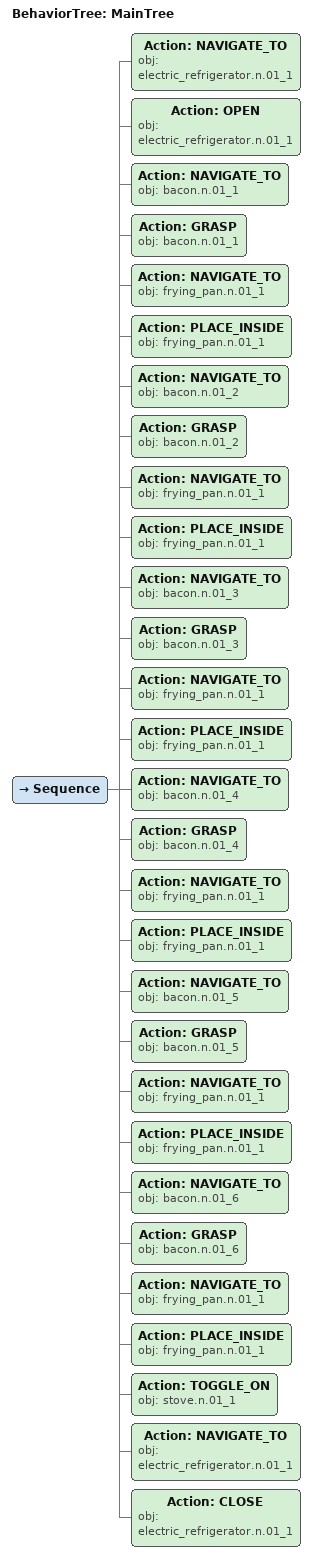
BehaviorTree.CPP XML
<root main_tree_to_execute="MainTree">
  <BehaviorTree ID="MainTree">
    <Sequence>
      <Action ID="NAVIGATE_TO" obj="electric_refrigerator.n.01_1"/>
      <Action ID="OPEN" obj="electric_refrigerator.n.01_1"/>
      <Action ID="NAVIGATE_TO" obj="bacon.n.01_1"/>
      <Action ID="GRASP" obj="bacon.n.01_1"/>
      <Action ID="NAVIGATE_TO" obj="frying_pan.n.01_1"/>
      <Action ID="PLACE_INSIDE" obj="frying_pan.n.01_1"/>
      <Action ID="NAVIGATE_TO" obj="bacon.n.01_2"/>
      <Action ID="GRASP" obj="bacon.n.01_2"/>
      <Action ID="NAVIGATE_TO" obj="frying_pan.n.01_1"/>
      <Action ID="PLACE_INSIDE" obj="frying_pan.n.01_1"/>
      <Action ID="NAVIGATE_TO" obj="bacon.n.01_3"/>
      <Action ID="GRASP" obj="bacon.n.01_3"/>
      <Action ID="NAVIGATE_TO" obj="frying_pan.n.01_1"/>
      <Action ID="PLACE_INSIDE" obj="frying_pan.n.01_1"/>
      <Action ID="NAVIGATE_TO" obj="bacon.n.01_4"/>
      <Action ID="GRASP" obj="bacon.n.01_4"/>
      <Action ID="NAVIGATE_TO" obj="frying_pan.n.01_1"/>
      <Action ID="PLACE_INSIDE" obj="frying_pan.n.01_1"/>
      <Action ID="NAVIGATE_TO" obj="bacon.n.01_5"/>
      <Action ID="GRASP" obj="bacon.n.01_5"/>
      <Action ID="NAVIGATE_TO" obj="frying_pan.n.01_1"/>
      <Action ID="PLACE_INSIDE" obj="frying_pan.n.01_1"/>
      <Action ID="NAVIGATE_TO" obj="bacon.n.01_6"/>
      <Action ID="GRASP" obj="bacon.n.01_6"/>
      <Action ID="NAVIGATE_TO" obj="frying_pan.n.01_1"/>
      <Action ID="PLACE_INSIDE" obj="frying_pan.n.01_1"/>
      <Action ID="TOGGLE_ON" obj="stove.n.01_1"/>
      <Action ID="NAVIGATE_TO" obj="electric_refrigerator.n.01_1"/>
      <Action ID="CLOSE" obj="electric_refrigerator.n.01_1"/>
    </Sequence>
  </BehaviorTree>
</root>
